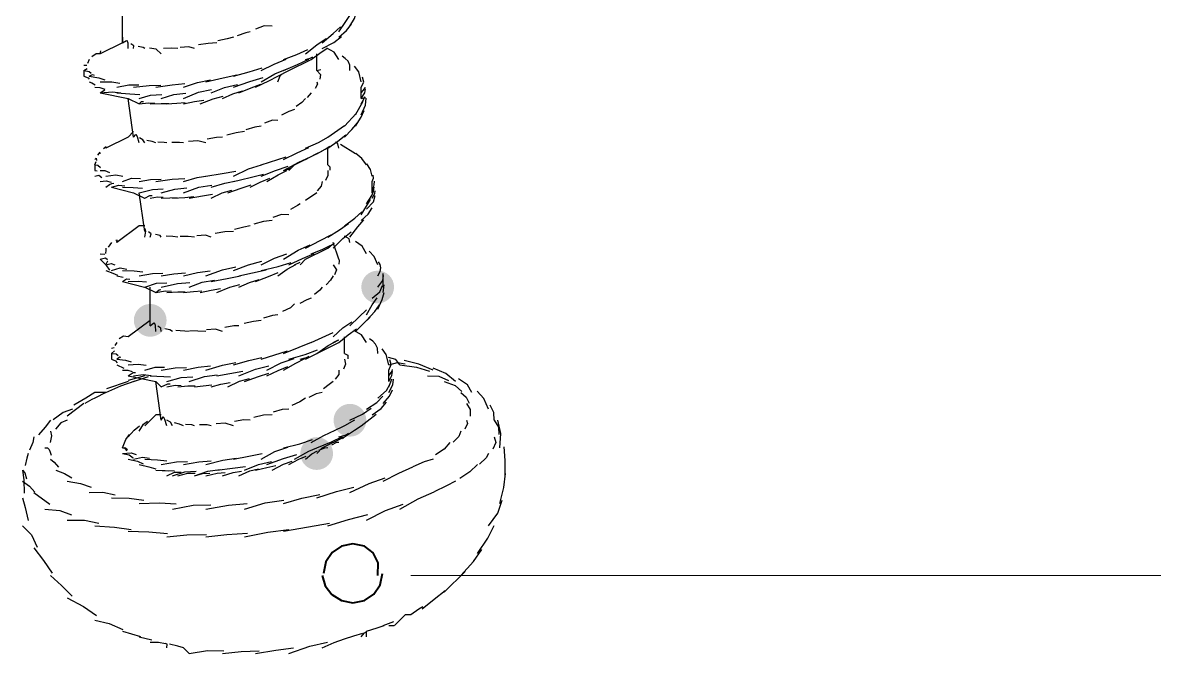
# Model space of a CAD drawing. Header units: millimetres. Extents: x 9 to 367, y 9 to 251.
# Drawn here: x 219.79 to 228.43, y 35.48 to 40.29 of the extents above; entities that cross this region are included whole.
import ezdxf

# ---------------------------------------------------------------- set-up
doc = ezdxf.new("R2010")
doc.units = ezdxf.units.MM
doc.layers.add('图层 1', color=7, linetype='Continuous')

msp = doc.modelspace()

# ---------------------------------------------------------------- hatches: boundary and pattern name
at = {"layer": '图层 1'}
h = msp.add_hatch(color=7, dxfattribs=at)
edge = h.paths.add_edge_path()
edge.add_arc((222.503894, 38.26951), 0.12506, 0, 360)
h = msp.add_hatch(color=7, dxfattribs=at)
edge = h.paths.add_edge_path()
edge.add_arc((220.768263, 38.015263), 0.12506, 0, 360)
h = msp.add_hatch(color=7, dxfattribs=at)
edge = h.paths.add_edge_path()
edge.add_arc((222.292369, 37.253192), 0.12506, 0, 360)
h = msp.add_hatch(color=7, dxfattribs=at)
edge = h.paths.add_edge_path()
edge.add_arc((222.038474, 36.999298), 0.12506, 0, 360)

# ---------------------------------------------------------------- linework, layer by layer
at = {"layer": '图层 1', "color": 7, "lineweight": 25}
for points in [[(220.556737, 40.131929), (220.556737, 40.386282)], [(222.207631, 40.216667), (222.259931, 40.294366), (222.296884, 40.348253)], [(222.292369, 40.259035), (222.326279, 40.318302), (222.343521, 40.369102)], [(221.69949, 40.259035), (221.63771, 40.260931), (221.57249, 40.237163)], [(222.08049, 40.131929), (222.163746, 40.203676), (222.220543, 40.255049)], [(222.207631, 40.174298), (222.266237, 40.224966), (222.30394, 40.27484)], [(220.556737, 40.174298), (220.556737, 40.131965)], [(221.403192, 40.174298), (221.355082, 40.163362), (221.285012, 40.146076)], [(221.530333, 40.216667), (221.49726, 40.207891), (221.431908, 40.186681)], [(221.953737, 40.047157), (222.039727, 40.116963), (222.110371, 40.165338)], [(222.08049, 40.089526), (222.169964, 40.134108), (222.227951, 40.181601)], [(220.556737, 40.131929), (220.387404, 40.047263)], [(220.556737, 40.131929), (220.588046, 40.150891)], [(220.599106, 40.089526), (220.600737, 40.130536), (220.593109, 40.149851)], [(220.641157, 40.089526), (220.643715, 40.110119), (220.619285, 40.124098)], [(220.725894, 40.089526), (220.714782, 40.096361), (220.677211, 40.103989)], [(220.853, 40.047157), (220.814194, 40.08411), (220.762689, 40.09196)], [(220.980141, 40.089526), (220.931061, 40.091113), (220.870074, 40.089526)], [(221.106929, 40.089526), (221.06292, 40.101829), (220.996157, 40.096934)], [(221.276404, 40.131929), (221.210302, 40.128049), (221.137057, 40.115702)], [(221.784227, 40.005141), (221.886313, 40.04183), (221.970141, 40.081694)], [(221.996106, 40.005141), (222.062252, 40.054486), (222.117814, 40.091924)], [(222.207631, 40.005141), (222.172177, 40.059822), (222.115556, 40.091219)], [(220.302843, 40.005141), (220.290496, 39.974449)], [(220.387227, 40.047157), (220.355477, 40.048303), (220.322669, 40.024579)], [(220.387227, 40.047157), (220.392651, 40.071014)], [(221.615071, 39.920404), (221.713937, 39.969528), (221.805923, 40.006482)], [(221.784227, 39.920404), (221.89253, 39.967103), (221.97755, 40.008246)], [(221.826596, 39.920404), (221.995929, 40.005071)], [(221.953737, 40.005141), (221.990029, 40.016077), (222.008065, 40.024897)], [(222.038474, 39.920404), (222.038474, 40.047051)], [(222.292369, 39.920404), (222.290781, 39.961315), (222.277817, 39.991048), (222.257047, 40.012975), (222.232044, 40.030471)], [(220.260474, 39.962773), (220.285081, 39.962332)], [(220.260474, 39.920404), (220.288167, 39.935573)], [(220.260474, 39.920404), (220.260474, 39.878071)], [(220.260474, 39.920404), (220.301176, 39.912775), (220.317272, 39.901707)], [(221.403192, 39.878), (221.522696, 39.911867), (221.62262, 39.9415)], [(221.615071, 39.835631), (221.720242, 39.894633), (221.812979, 39.932998)], [(221.741859, 39.878), (221.826526, 39.920333)], [(222.038474, 39.920404), (222.069078, 39.929885)], [(222.038474, 39.920404), (222.067358, 39.890241), (222.063169, 39.855846)], [(222.377141, 39.835631), (222.36012, 39.910553), (222.327752, 39.954517)], [(220.260474, 39.878), (220.294297, 39.866138), (220.303513, 39.854011)], [(220.302843, 39.878), (220.327052, 39.889994), (220.340943, 39.885056)], [(220.302843, 39.878), (220.376, 39.86433), (220.422435, 39.850131)], [(220.302843, 39.835631), (220.322555, 39.827738), (220.348351, 39.811643)], [(220.387227, 39.835631), (220.474893, 39.833647), (220.537158, 39.825048)], [(220.514369, 39.793263), (220.606003, 39.812313), (220.681232, 39.811254)], [(220.810631, 39.793263), (220.936529, 39.812533), (221.033587, 39.822543)], [(221.022157, 39.793263), (221.130195, 39.830349), (221.229237, 39.848649)], [(221.191667, 39.835631), (221.324267, 39.865265), (221.428028, 39.888548)], [(221.234035, 39.750894), (221.335768, 39.790714), (221.435119, 39.815452)], [(221.403192, 39.793263), (221.528913, 39.837007), (221.630028, 39.868052)], [(221.445561, 39.750894), (221.53962, 39.788509), (221.612777, 39.816864)], [(221.572702, 39.793263), (221.673288, 39.842784), (221.742388, 39.877224)], [(221.741859, 39.835631), (221.758704, 39.880875), (221.77502, 39.894898)], [(222.038474, 39.835631), (222.044692, 39.815964), (222.026833, 39.784126)], [(222.377141, 39.793263), (222.397823, 39.83295), (222.388077, 39.870521)], [(220.344859, 39.793263), (220.384238, 39.790661), (220.422823, 39.778799)], [(220.387227, 39.750894), (220.421623, 39.774222)], [(220.387227, 39.750894), (220.481022, 39.75892), (220.543861, 39.7516)], [(220.387227, 39.750894), (220.599247, 39.708561)], [(220.514369, 39.750894), (220.612132, 39.74278), (220.687935, 39.737841)], [(220.641157, 39.793263), (220.759823, 39.806757), (220.84859, 39.810196)], [(220.683526, 39.708526), (220.771191, 39.731897), (220.855681, 39.736748)], [(220.853, 39.708526), (220.947897, 39.73763), (221.040678, 39.748742)], [(221.022157, 39.708526), (221.136369, 39.755489), (221.236293, 39.775201)], [(221.149298, 39.666474), (221.248164, 39.705941), (221.325334, 39.726094)], [(221.318808, 39.708526), (221.398315, 39.742745), (221.472266, 39.766381)], [(221.996106, 39.750894), (221.96612, 39.714205)], [(222.377141, 39.750894), (222.405937, 39.783526), (222.409597, 39.793933)], [(222.377141, 39.708526), (222.377141, 39.793192)], [(222.377141, 39.708526), (222.405892, 39.749536), (222.410302, 39.780492)], [(220.599106, 39.708526), (220.68342, 39.666545)], [(220.641157, 39.412228), (220.599176, 39.708561)], [(220.683526, 39.666474), (220.701826, 39.684422), (220.717745, 39.684113)], [(220.683526, 39.666474), (220.755757, 39.674324), (220.803117, 39.672119)], [(220.768263, 39.666474), (220.852136, 39.668723), (220.910079, 39.669649)], [(220.895404, 39.666474), (220.971339, 39.671722), (221.036162, 39.676705)], [(221.022157, 39.666474), (221.105324, 39.683893), (221.177379, 39.695755)], [(221.953737, 39.708526), (221.924413, 39.678187), (221.883182, 39.646789)], [(222.334737, 39.581737), (222.394004, 39.687218)], [(222.377141, 39.666474), (222.397911, 39.702193), (222.404658, 39.722566)], [(222.377141, 39.708526), (222.411802, 39.714787)], [(222.377141, 39.581737), (222.41114, 39.65754), (222.417358, 39.708737)], [(221.868965, 39.624106), (221.826279, 39.608584), (221.770892, 39.579303)], [(222.25, 39.497), (222.340311, 39.593308)], [(222.334737, 39.497), (222.377247, 39.563984), (222.401765, 39.615886)], [(221.615071, 39.497), (221.566123, 39.489107), (221.497596, 39.467719)], [(221.741859, 39.539369), (221.702348, 39.542455), (221.639553, 39.518555)], [(222.122859, 39.412228), (222.250212, 39.50148)], [(222.25, 39.412228), (222.305739, 39.471891), (222.348778, 39.522294)], [(220.599106, 39.412228), (220.429772, 39.327914)], [(220.641157, 39.454596), (220.599176, 39.412263)], [(220.641157, 39.412228), (220.658884, 39.433262)], [(220.683526, 39.369859), (220.670605, 39.41378), (220.661653, 39.433359)], [(220.725894, 39.369859), (220.712092, 39.392922), (220.686383, 39.407253)], [(220.810631, 39.369859), (220.782145, 39.378899), (220.742545, 39.387145)], [(221.191667, 39.369859), (221.130724, 39.383397), (221.060786, 39.378678)], [(221.318808, 39.412228), (221.273564, 39.409449), (221.203449, 39.397411)], [(221.487929, 39.454596), (221.423812, 39.444762), (221.351757, 39.427785)], [(221.953737, 39.327843), (222.051192, 39.371014), (222.128009, 39.413921)], [(222.122859, 39.327843), (222.199456, 39.382744), (222.260442, 39.430501)], [(220.387227, 39.285474), (220.383567, 39.297248), (220.366414, 39.274891)], [(220.429596, 39.327843), (220.4333, 39.338162), (220.412663, 39.324668)], [(220.895404, 39.369859), (220.875031, 39.371535), (220.826612, 39.374798)], [(221.022157, 39.369859), (220.991818, 39.372858), (220.932904, 39.371623)], [(221.784227, 39.243071), (221.890105, 39.293694), (221.978255, 39.333734)], [(221.953737, 39.243071), (222.029629, 39.281876), (222.077209, 39.306923)], [(222.038474, 39.285474), (222.103738, 39.322075), (222.139369, 39.34333)], [(222.122859, 39.200702), (222.122859, 39.327702)], [(222.207631, 39.327843), (222.199473, 39.362592), (222.181526, 39.375115)], [(222.334737, 39.285474), (222.22079, 39.357088)], [(220.344859, 39.243071), (220.356633, 39.251317), (220.357559, 39.234957)], [(220.344859, 39.200702), (220.356368, 39.226234)], [(221.615071, 39.200702), (221.805923, 39.262438)], [(221.784227, 39.158333), (221.90157, 39.220995), (221.990602, 39.262756)], [(221.868965, 39.200702), (222.038298, 39.285369)], [(222.41951, 39.200702), (222.382071, 39.249914), (222.338018, 39.287485)], [(222.461526, 39.115965), (222.44834, 39.166588), (222.421662, 39.208745)], [(220.344859, 39.200702), (220.344859, 39.158369)], [(220.344859, 39.200702), (220.368804, 39.198497), (220.389309, 39.182005)], [(220.344859, 39.158333), (220.363071, 39.155026)], [(220.344859, 39.115965), (220.376565, 39.121477), (220.399539, 39.106087)], [(220.387227, 39.158333), (220.421359, 39.157363), (220.457077, 39.144222)], [(220.429596, 39.115965), (220.504605, 39.124211), (220.559771, 39.115259)], [(221.191667, 39.115965), (221.31849, 39.134441), (221.420972, 39.153712)], [(221.403192, 39.115965), (221.517713, 39.171439), (221.617681, 39.202043)], [(221.403192, 39.073596), (221.530942, 39.103626), (221.632498, 39.130746)], [(221.615071, 39.115965), (221.72452, 39.157416), (221.819682, 39.191459)], [(221.657439, 39.073596), (221.743517, 39.124396), (221.811603, 39.159321)], [(221.784227, 39.158333), (221.824224, 39.168123), (221.843847, 39.177383)], [(221.826596, 39.158333), (221.868929, 39.200667)], [(222.122859, 39.158333), (222.1233, 39.119131), (222.10522, 39.080722)], [(222.122859, 39.200702), (222.140013, 39.187208), (222.138381, 39.160485)], [(222.461526, 39.073596), (222.472638, 39.099261), (222.468934, 39.122279)], [(220.387227, 39.073596), (220.431766, 39.080519), (220.469425, 39.068657)], [(220.429596, 39.031192), (220.458199, 39.050959), (220.47559, 39.060208), (220.491685, 39.061178)], [(220.472, 39.031192), (220.529944, 39.045965), (220.5736, 39.040364)], [(220.556737, 39.073596), (220.625793, 39.099128), (220.693262, 39.096879)], [(220.683526, 39.073596), (220.771323, 39.089692), (220.852506, 39.091235)], [(220.810631, 39.073596), (220.936485, 39.09097), (221.031117, 39.098291)], [(221.022157, 39.073596), (221.126094, 39.104155), (221.222887, 39.119104)], [(221.022157, 38.988824), (221.140293, 39.030099), (221.239115, 39.047032)], [(221.234035, 39.031192), (221.337708, 39.061002), (221.436883, 39.082345)], [(221.361176, 38.988824), (221.461453, 39.023969), (221.537918, 39.047738)], [(221.530333, 39.031192), (221.60843, 39.069777), (221.679911, 39.098573)], [(222.08049, 39.073596), (222.072861, 39.038803), (222.041685, 39.002688)], [(222.461526, 38.988824), (222.477401, 39.048311), (222.478459, 39.076313)], [(222.461526, 38.988824), (222.461526, 39.07349)], [(220.472, 39.031192), (220.640981, 38.988859)], [(220.556737, 39.031192), (220.63867, 39.028767), (220.708432, 39.023431)], [(220.641157, 38.988824), (220.725824, 38.946843)], [(220.683526, 38.988824), (220.785037, 39.0144), (220.868028, 39.017751)], [(220.725894, 38.692561), (220.683561, 38.988894)], [(220.725894, 38.946808), (220.76567, 38.966828), (220.782691, 38.967269)], [(220.768263, 38.946808), (220.822767, 38.956906), (220.866688, 38.954569)], [(220.853, 38.988824), (220.955879, 39.016428), (221.047381, 39.025513)], [(220.853, 38.946808), (220.918308, 38.950865), (220.973297, 38.951747)], [(220.937772, 38.946808), (221.032802, 38.953334), (221.101109, 38.958802)], [(221.064526, 38.946808), (221.167889, 38.965329), (221.243737, 38.977499)], [(221.234035, 38.946808), (221.317026, 38.987465), (221.39208, 39.007486)], [(222.038474, 38.988824), (221.952044, 38.929204)], [(222.41951, 38.904439), (222.460211, 38.967101), (222.47419, 39.006745)], [(222.41951, 38.862071), (222.472779, 38.918735), (222.485832, 38.968257)], [(222.461526, 38.988824), (222.474975, 39.016428), (222.478106, 39.030804)], [(222.461526, 38.946808), (222.483133, 38.982791), (222.485162, 39.002899)], [(221.911333, 38.904439), (221.891401, 38.890284), (221.838661, 38.861047)], [(222.377141, 38.819667), (222.417843, 38.885151), (222.448755, 38.937142)], [(222.377141, 38.777298), (222.430631, 38.825452), (222.461102, 38.874665)], [(221.69949, 38.777298), (221.632022, 38.769361), (221.55979, 38.747665)], [(221.826596, 38.819667), (221.771034, 38.823459), (221.704888, 38.799206)], [(222.25, 38.734929), (222.329463, 38.793623), (222.381939, 38.843585)], [(222.292369, 38.650192), (222.351503, 38.728377), (222.39926, 38.781426)], [(220.683526, 38.734929), (220.514545, 38.608282)], [(220.725894, 38.734929), (220.683561, 38.734929)], [(220.725894, 38.650192), (220.736037, 38.696142), (220.730833, 38.716162)], [(220.725894, 38.692561), (220.729598, 38.71558)], [(220.768263, 38.650192), (220.776509, 38.675284), (220.754857, 38.690056)], [(221.403192, 38.692561), (221.337443, 38.690003), (221.264551, 38.67845)], [(221.530333, 38.734929), (221.482311, 38.724787), (221.4118, 38.707766)], [(222.122859, 38.650192), (222.212685, 38.705887), (222.280551, 38.752851)], [(222.165263, 38.565772), (222.2382, 38.64065), (222.302141, 38.690656)], [(220.472, 38.608141), (220.447306, 38.573922)], [(220.514369, 38.608141), (220.516794, 38.628117), (220.506255, 38.624016)], [(220.853, 38.650192), (220.844886, 38.661261), (220.809256, 38.669948)], [(220.980141, 38.650192), (220.941468, 38.653764), (220.890888, 38.657601)], [(221.106929, 38.650192), (221.057629, 38.654734), (220.996157, 38.65372)], [(221.234035, 38.650192), (221.190159, 38.6647), (221.123263, 38.660423)], [(221.953737, 38.565772), (222.065656, 38.62376), (222.148471, 38.667725)], [(222.122859, 38.565772), (222.15699, 38.594039), (222.173659, 38.604578)], [(222.207631, 38.481035), (222.165298, 38.608035)], [(222.292369, 38.608141), (222.287077, 38.636804), (222.250035, 38.65753)], [(222.41951, 38.523404), (222.385864, 38.580289), (222.333432, 38.616537)], [(220.387227, 38.523404), (220.421226, 38.520582)], [(220.429596, 38.565772), (220.430213, 38.549677), (220.426068, 38.52485)], [(221.615071, 38.438667), (221.715568, 38.489202), (221.811568, 38.522275)], [(221.784227, 38.481035), (221.89791, 38.549342), (221.989897, 38.590396)], [(221.826596, 38.438667), (221.92974, 38.48757), (222.01886, 38.526156)], [(221.953737, 38.481035), (222.122718, 38.565702)], [(221.996106, 38.523404), (222.080332, 38.555992), (222.146036, 38.589373)], [(222.503894, 38.438667), (222.477612, 38.502299), (222.439689, 38.543442)], [(220.387227, 38.481035), (220.427444, 38.492236), (220.443319, 38.478566)], [(220.387227, 38.481035), (220.429561, 38.438702)], [(220.429596, 38.438667), (220.445824, 38.469006)], [(220.429596, 38.438667), (220.471047, 38.448324), (220.498741, 38.438667)], [(220.429596, 38.438667), (220.45676, 38.398803)], [(221.403192, 38.396263), (221.518903, 38.439258), (221.619798, 38.466113)], [(221.615071, 38.396263), (221.744099, 38.426381), (221.842965, 38.457293)], [(221.741859, 38.353894), (221.812591, 38.405532), (221.879089, 38.44103)], [(221.868965, 38.438667), (221.912709, 38.459481)], [(221.911333, 38.438667), (221.953667, 38.481)], [(222.165263, 38.438667), (222.189163, 38.40136), (222.174435, 38.363525)], [(222.207631, 38.481035), (222.210895, 38.469261), (222.207279, 38.442935)], [(222.503894, 38.353894), (222.522861, 38.388373), (222.527574, 38.416733), (222.522299, 38.440661), (222.511302, 38.461844)], [(220.429596, 38.396263), (220.482028, 38.375669), (220.517791, 38.359574)], [(220.472, 38.396263), (220.540174, 38.41496), (220.589828, 38.406141)], [(220.514369, 38.353894), (220.560935, 38.343664)], [(220.556737, 38.396263), (220.64674, 38.391985), (220.712665, 38.384268)], [(220.683526, 38.353894), (220.78464, 38.373606), (220.863795, 38.374002)], [(220.853, 38.353894), (220.948867, 38.371136), (221.036797, 38.376472)], [(221.022157, 38.353894), (221.129137, 38.380176), (221.225004, 38.3927)], [(221.191667, 38.353894), (221.319372, 38.401122), (221.421678, 38.422686)], [(221.234035, 38.311526), (221.35495, 38.335691), (221.456285, 38.354564)], [(221.445561, 38.353894), (221.653347, 38.399755)], [(221.572702, 38.311526), (221.669672, 38.350155), (221.74521, 38.379259)], [(222.165263, 38.353894), (222.144052, 38.321086), (222.110935, 38.285102)], [(222.503894, 38.26951), (222.54292, 38.319913), (222.547286, 38.35841)], [(222.546263, 38.353894), (222.545557, 38.373297)], [(222.546263, 38.26951), (222.546263, 38.353824)], [(220.556737, 38.311526), (220.586459, 38.331722), (220.613534, 38.329164)], [(220.556737, 38.311526), (220.725718, 38.269545)], [(220.599106, 38.311526), (220.675174, 38.31448), (220.740922, 38.308703)], [(220.725894, 38.26951), (220.815941, 38.29782), (220.894875, 38.300201)], [(220.725894, 38.26951), (220.810561, 38.227176)], [(220.768263, 37.972859), (220.768263, 38.269545)], [(220.853, 38.26951), (220.977222, 38.296938), (221.069958, 38.304788)], [(221.064526, 38.26951), (221.164185, 38.30761), (221.259612, 38.322426)], [(221.149298, 38.227141), (221.232642, 38.246544), (221.304873, 38.258538)], [(221.276404, 38.227141), (221.375226, 38.267931), (221.452087, 38.287819)], [(221.445561, 38.26951), (221.525421, 38.30417), (221.599725, 38.327718)], [(222.08049, 38.26951), (222.063645, 38.244374), (222.020871, 38.211301)], [(222.461526, 38.184737), (222.519249, 38.231921), (222.541253, 38.280693)], [(222.546263, 38.227141), (222.554024, 38.284997)], [(220.810631, 38.227141), (220.835635, 38.249013), (220.84979, 38.249719)], [(220.810631, 38.227141), (220.885376, 38.239356), (220.931281, 38.237019)], [(220.895404, 38.227141), (220.979145, 38.233006), (221.036162, 38.233844)], [(221.022157, 38.227141), (221.098004, 38.234858), (221.163268, 38.240194)], [(221.996106, 38.184737), (221.962857, 38.172478), (221.90897, 38.143815)], [(222.41951, 38.057631), (222.462108, 38.133699), (222.498885, 38.186748)], [(222.503894, 38.1), (222.537629, 38.174877), (222.552577, 38.227)], [(221.868965, 38.142369), (221.838846, 38.111677), (221.777242, 38.083102)], [(222.292369, 37.972859), (222.363453, 38.043194), (222.419721, 38.094214)], [(222.41951, 38.015263), (222.481951, 38.081497), (222.517935, 38.133443)], [(220.768263, 38.015263), (220.599282, 37.888616)], [(221.615071, 38.015263), (221.556686, 38.007722), (221.484543, 37.990921)], [(221.741859, 38.057631), (221.701069, 38.052648), (221.632498, 38.031526)], [(222.165263, 37.888474), (222.237494, 37.957134), (222.307079, 38.004891)], [(222.334737, 37.93049), (222.395415, 37.990815), (222.446568, 38.040557)], [(220.768263, 37.972859), (220.79525, 37.997024)], [(220.810631, 37.93049), (220.807721, 37.977145), (220.800048, 37.996813)], [(220.853, 37.93049), (220.848987, 37.956772), (220.825131, 37.971412)], [(220.937772, 37.93049), (220.918149, 37.942793), (220.88027, 37.951657)], [(221.064526, 37.93049), (220.963631, 37.938957)], [(221.191667, 37.93049), (221.070311, 37.936135)], [(221.318808, 37.93049), (221.265274, 37.947027), (221.197452, 37.94319)], [(221.445561, 37.972859), (221.406358, 37.972638), (221.337258, 37.96157)], [(221.996106, 37.846106), (222.165086, 37.922306)], [(222.207631, 37.846106), (222.278628, 37.906034), (222.341687, 37.950881)], [(222.41951, 37.846106), (222.380572, 37.905417), (222.32179, 37.938534)], [(220.514369, 37.846106), (220.497788, 37.823881)], [(220.599106, 37.888474), (220.565239, 37.89575), (220.532431, 37.873658)], [(221.784227, 37.761333), (221.904128, 37.811163), (221.999422, 37.847764)], [(222.038474, 37.761333), (222.125875, 37.822628), (222.206397, 37.866461)], [(222.038474, 37.761333), (222.207455, 37.846)], [(222.165263, 37.846106), (222.205524, 37.866302)], [(222.25, 37.761333), (222.25, 37.888333)], [(222.503894, 37.761333), (222.501348, 37.803931), (222.488019, 37.834623), (222.467282, 37.85698), (222.442511, 37.874575)], [(220.472, 37.803737), (220.492593, 37.809117)], [(220.472, 37.761333), (220.495063, 37.782632)], [(220.472, 37.761333), (220.472, 37.719)], [(220.472, 37.761333), (220.508248, 37.758996), (220.524917, 37.747928)], [(221.615071, 37.718965), (221.815448, 37.783876)], [(221.826596, 37.718965), (221.951303, 37.754595), (222.045318, 37.790226)], [(221.911333, 37.718965), (221.960855, 37.731973), (221.981536, 37.741542)], [(221.953737, 37.718965), (222.038404, 37.761298)], [(222.25, 37.761333), (222.276326, 37.749162), (222.2754, 37.721117)], [(222.588667, 37.676596), (222.569396, 37.753899), (222.537161, 37.798657)], [(220.472, 37.718965), (220.503618, 37.706926), (220.51645, 37.691448)], [(220.514369, 37.718965), (220.533242, 37.736824), (220.544707, 37.733781)], [(220.514369, 37.718965), (220.579103, 37.712041), (220.62373, 37.698504)], [(220.514369, 37.676596), (220.567991, 37.650843)], [(220.599106, 37.676596), (220.67632, 37.680874), (220.736336, 37.672716)], [(220.725894, 37.634228), (220.805666, 37.659054), (220.878294, 37.658216)], [(220.853, 37.634228), (220.957951, 37.652704), (221.043853, 37.6561)], [(221.022157, 37.634228), (221.133061, 37.657599), (221.227826, 37.667741)], [(221.191667, 37.634228), (221.320783, 37.674532), (221.422383, 37.693141)], [(221.403192, 37.676596), (221.519565, 37.708787), (221.620856, 37.731982)], [(221.445561, 37.591859), (221.57115, 37.642438), (221.673455, 37.66947)], [(221.657439, 37.634228), (221.767991, 37.690584), (221.865578, 37.724186)], [(221.657439, 37.591859), (221.74387, 37.63331), (221.8176, 37.66312)], [(221.784227, 37.634228), (221.880139, 37.688291), (221.949327, 37.723833)], [(222.25, 37.718965), (222.258996, 37.680732), (222.242592, 37.643823)], [(222.673404, 37.676596), (222.642139, 37.717077), (222.586268, 37.731629)], [(222.588667, 37.634228), (222.605865, 37.677443), (222.596075, 37.714308)], [(222.588667, 37.676596), (222.654592, 37.693441), (222.712844, 37.684357)], [(222.673404, 37.676596), (222.801374, 37.657811), (222.898123, 37.626854)], [(222.927298, 37.634228), (222.817761, 37.680794), (222.706106, 37.709369)], [(220.556737, 37.634228), (220.596954, 37.634889), (220.629762, 37.625761)], [(220.599106, 37.591859), (220.638837, 37.617479), (220.65555, 37.617964)], [(220.599106, 37.591859), (220.810772, 37.549878)], [(220.725894, 37.591859), (220.5996, 37.555523)], [(220.641157, 37.591859), (220.713256, 37.600987), (220.775565, 37.595034)], [(220.641157, 37.549808), (220.754046, 37.587202)], [(220.768263, 37.591859), (220.923132, 37.583392)], [(220.895404, 37.549808), (221.004985, 37.578074), (221.093665, 37.58438)], [(221.064526, 37.549808), (221.183412, 37.585747), (221.280073, 37.599197)], [(221.276404, 37.591859), (221.475723, 37.627489)], [(221.361176, 37.507439), (221.449503, 37.550566), (221.524865, 37.570939)], [(221.487929, 37.549808), (221.594645, 37.587158), (221.672785, 37.611544)], [(222.207631, 37.634228), (222.208557, 37.602125), (222.179056, 37.566847)], [(222.588667, 37.591859), (222.613405, 37.628415), (222.616183, 37.640895)], [(222.588667, 37.549808), (222.588667, 37.634122)], [(222.588667, 37.549808), (222.613141, 37.594037), (222.617242, 37.624244)], [(222.588667, 37.507439), (222.605027, 37.547083), (222.611597, 37.569528)], [(222.588667, 37.465071), (222.619888, 37.523896), (222.623592, 37.567376)], [(222.884929, 37.591859), (222.971095, 37.590404), (223.044032, 37.555876)], [(223.096808, 37.549808), (223.022769, 37.610882), (222.927827, 37.649997)], [(223.223596, 37.465071), (223.189112, 37.524073), (223.120232, 37.568787)], [(220.429596, 37.465071), (220.545219, 37.515033), (220.652904, 37.554676)], [(220.599106, 37.549808), (220.434711, 37.493363)], [(220.810631, 37.549808), (220.852965, 37.507474)], [(220.853, 37.253192), (220.810667, 37.549878)], [(220.853, 37.507439), (220.902168, 37.530811), (220.920381, 37.531428)], [(220.895404, 37.507439), (220.958992, 37.520933), (221.004059, 37.519081)], [(220.980141, 37.507439), (221.054401, 37.514583), (221.110669, 37.515906)], [(221.106929, 37.507439), (221.23781, 37.522961)], [(221.234035, 37.507439), (221.307545, 37.529003), (221.377616, 37.541306)], [(222.165263, 37.549808), (222.134395, 37.52626), (222.089768, 37.493716)], [(222.503894, 37.422702), (222.570481, 37.480028), (222.599497, 37.531005)], [(222.546263, 37.380333), (222.595078, 37.436028), (222.616113, 37.486167)], [(223.012071, 37.549808), (223.094224, 37.517661), (223.146479, 37.473608)], [(220.344859, 37.465071), (220.275714, 37.420841), (220.186462, 37.369468)], [(220.344859, 37.422702), (220.32184, 37.41181), (220.268659, 37.381074)], [(220.429596, 37.465071), (220.344929, 37.465071)], [(220.429596, 37.465071), (220.344929, 37.422737)], [(221.953737, 37.422702), (221.910831, 37.394215), (221.848609, 37.366258)], [(222.08049, 37.465071), (222.033791, 37.454664), (221.977832, 37.426265)], [(222.41951, 37.337929), (222.497033, 37.387847), (222.544393, 37.436707)], [(223.138824, 37.465071), (223.178379, 37.429925), (223.202324, 37.382873)], [(223.350702, 37.337929), (223.314322, 37.420303), (223.26286, 37.474102)], [(220.175702, 37.337929), (220.103691, 37.312309), (220.028241, 37.256791)], [(220.260474, 37.380333), (220.135238, 37.284025)], [(221.826596, 37.337929), (221.775487, 37.335769), (221.706652, 37.315352)], [(222.292369, 37.253192), (222.388853, 37.298701), (222.453588, 37.345267)], [(222.461526, 37.295561), (222.531331, 37.34323), (222.572298, 37.392222)], [(223.181192, 37.380333), (223.209194, 37.33434), (223.209414, 37.285436)], [(223.393071, 37.253192), (223.391395, 37.312768), (223.361673, 37.367845)], [(220.006192, 37.253192), (219.966857, 37.20151), (219.916939, 37.141362)], [(220.133333, 37.253192), (220.086987, 37.23304), (220.046197, 37.184048)], [(220.683526, 37.168808), (220.716025, 37.223488), (220.746673, 37.246419)], [(220.810631, 37.295561), (220.725965, 37.211247)], [(220.853, 37.295561), (220.810667, 37.295561)], [(220.853, 37.253192), (220.866406, 37.278504)], [(220.895404, 37.211176), (220.879441, 37.258316), (220.869298, 37.278204)], [(220.937772, 37.211176), (220.92203, 37.238076), (220.895439, 37.252804)], [(221.022157, 37.211176), (220.992832, 37.224361), (220.95266, 37.233049)], [(221.403192, 37.211176), (221.340795, 37.229785), (221.271253, 37.22564)], [(221.530333, 37.253192), (221.482311, 37.255573), (221.4118, 37.244726)], [(221.69949, 37.295561), (221.632683, 37.291063), (221.55979, 37.274394)], [(222.165263, 37.168808), (222.253722, 37.214228), (222.328952, 37.257002)], [(222.377141, 37.211176), (222.492499, 37.299724)], [(223.181192, 37.253192), (223.190409, 37.229556), (223.168139, 37.185812)], [(223.393071, 37.253192), (223.42707, 37.199614), (223.427996, 37.144184)], [(223.435474, 37.041667), (223.444338, 37.152483), (223.419599, 37.254039)], [(220.006192, 37.168808), (220.015409, 37.133839), (220.004781, 37.083788)], [(220.556737, 37.041667), (220.583196, 37.106666), (220.609654, 37.143619)], [(220.599106, 37.126404), (220.645452, 37.176895), (220.6873, 37.209659)], [(221.106929, 37.211176), (221.086821, 37.217394), (221.038138, 37.220701)], [(221.234035, 37.211176), (221.203476, 37.218982), (221.145135, 37.218585)], [(221.996106, 37.084035), (222.092635, 37.137437), (222.179903, 37.177874)], [(222.207631, 37.126404), (222.25702, 37.140647), (222.284184, 37.153568)], [(222.25, 37.126404), (222.32792, 37.177998), (222.379117, 37.211071)], [(223.138824, 37.168808), (223.123434, 37.130487), (223.079204, 37.085552)], [(219.879439, 37.126404), (219.873662, 37.083056), (219.846984, 37.024098)], [(221.784227, 37.041667), (221.90889, 37.074299), (222.00683, 37.106931)], [(221.868965, 36.956929), (221.977708, 37.017034), (222.071106, 37.054649)], [(222.038474, 37.041667), (222.150834, 37.08841), (222.236736, 37.128803)], [(222.08049, 37.041667), (222.249824, 37.126333)], [(222.207631, 37.084035), (222.190786, 37.082977), (222.151187, 37.063927)], [(222.25, 37.126404), (222.235536, 37.112293)], [(223.054439, 37.084035), (223.011444, 37.033853), (222.945431, 36.988433)], [(223.393071, 37.126404), (223.406035, 37.083453), (223.381429, 37.031507)], [(223.477843, 36.830141), (223.477799, 36.946646), (223.467965, 37.05098)], [(219.837071, 36.999298), (219.825561, 36.963888), (219.814846, 36.907576)], [(219.963824, 37.041667), (219.984919, 37.041656), (219.997382, 37.029672), (220.005148, 37.010016), (220.012154, 36.986986)], [(220.556737, 37.041667), (220.575082, 37.046165), (220.594484, 37.030025)], [(220.556737, 37.041667), (220.573053, 37.041182), (220.58884, 37.018736)], [(220.556737, 36.999298), (220.621692, 37.004061), (220.661512, 36.99189)], [(220.556737, 36.999298), (220.608022, 36.988362), (220.638934, 36.966843)], [(220.641157, 36.956929), (220.70889, 36.970908), (220.762865, 36.962927)], [(221.191667, 36.914526), (221.3229, 36.949274), (221.423442, 36.964973)], [(221.403192, 36.956929), (221.520447, 36.979419), (221.621562, 36.999263)], [(221.615071, 36.956929), (221.719581, 37.015932), (221.818271, 37.046888)], [(221.657439, 36.914526), (221.786335, 36.960784), (221.88745, 36.991431)], [(221.826596, 36.914526), (221.902223, 36.955889), (221.958535, 36.979789)], [(221.953737, 36.956929), (222.002112, 36.996132), (222.045459, 37.020782)], [(222.038474, 36.999298), (222.080455, 37.041631)], [(222.122859, 37.041667), (222.098164, 37.039285), (222.051245, 37.022617)], [(223.350702, 36.999298), (223.331035, 36.967636), (223.281205, 36.918512)], [(220.006192, 36.956929), (220.034282, 36.934749), (220.067928, 36.895899)], [(220.599106, 36.956929), (220.670323, 36.940746), (220.713759, 36.920593)], [(220.683526, 36.914526), (220.758403, 36.898783), (220.811584, 36.881717)], [(220.725894, 36.956929), (220.824143, 36.950844), (220.894875, 36.944229)], [(220.853, 36.914526), (220.969064, 36.935384), (221.053378, 36.937456)], [(221.022157, 36.914526), (221.138882, 36.936398), (221.23206, 36.944512)], [(221.106929, 36.830141), (221.208353, 36.864757), (221.30131, 36.876355)], [(221.276404, 36.872157), (221.39529, 36.886621), (221.495126, 36.901085)], [(221.445561, 36.830141), (221.528023, 36.868241), (221.595139, 36.881999)], [(221.487929, 36.872157), (221.59363, 36.91524), (221.693246, 36.939538)], [(221.572702, 36.872157), (221.658118, 36.892927), (221.726866, 36.90814)], [(221.69949, 36.872157), (221.7857, 36.919032), (221.851537, 36.941301)], [(222.546263, 36.787773), (222.665546, 36.850302), (222.771335, 36.897486)], [(222.927298, 36.956929), (222.857669, 36.936116), (222.77137, 36.89731)], [(223.265965, 36.914526), (223.206433, 36.860374), (223.130498, 36.809398)], [(219.794667, 36.872157), (219.802957, 36.798691), (219.805956, 36.698237)], [(219.794667, 36.872157), (219.811468, 36.852534), (219.8243, 36.807246)], [(220.048596, 36.872157), (220.113684, 36.848168), (220.170304, 36.813596)], [(220.810631, 36.872157), (220.904823, 36.866865)], [(220.810631, 36.872157), (220.952801, 36.867218)], [(220.895404, 36.830141), (220.953524, 36.856423), (221.004765, 36.856247)], [(220.937772, 36.830141), (221.03364, 36.859907), (221.118395, 36.865066)], [(220.980141, 36.830141), (221.054533, 36.8495), (221.110669, 36.850602)], [(221.106929, 36.830141), (221.166108, 36.846986), (221.222641, 36.849544)], [(221.191667, 36.830141), (221.277965, 36.848706), (221.341244, 36.853777)], [(221.318808, 36.830141), (221.400829, 36.855629), (221.465916, 36.864713)], [(222.292369, 36.703), (222.439168, 36.772012), (222.561891, 36.814831)], [(223.435474, 36.618263), (223.467842, 36.741029), (223.478513, 36.845804)], [(219.794667, 36.787773), (219.846437, 36.750599), (219.887094, 36.705222)], [(220.133333, 36.787773), (220.236918, 36.771677), (220.316425, 36.742617)], [(220.302843, 36.703), (220.406516, 36.70591), (220.501457, 36.685008)], [(222.038474, 36.660631), (222.190213, 36.709491), (222.323166, 36.743534)], [(222.673404, 36.575894), (222.814074, 36.652667), (222.934107, 36.706422)], [(223.096808, 36.787773), (223.029515, 36.75223), (222.934177, 36.706634)], [(219.794667, 36.660631), (219.814863, 36.587254), (219.836647, 36.487417)], [(219.879439, 36.703), (220.002559, 36.612336)], [(220.472, 36.660631), (220.606937, 36.658382), (220.720708, 36.64264)], [(220.683526, 36.618263), (220.838748, 36.624569), (220.966453, 36.616852)], [(221.191667, 36.575894), (221.36541, 36.606718), (221.508461, 36.617169)], [(221.487929, 36.575894), (221.646018, 36.623078), (221.788496, 36.643275)], [(221.784227, 36.618263), (221.92525, 36.659538), (222.062569, 36.685996)], [(223.350702, 36.449106), (223.42139, 36.545723), (223.452655, 36.644192)], [(219.963824, 36.575894), (220.078124, 36.56412), (220.167024, 36.532502)], [(220.937772, 36.575894), (221.095596, 36.605351), (221.231989, 36.60835)], [(222.122859, 36.449106), (222.280947, 36.496025), (222.428717, 36.53342)], [(222.41951, 36.491474), (222.562914, 36.565911), (222.697851, 36.613888)], [(219.794667, 36.449106), (219.861209, 36.379961), (219.905792, 36.285417)], [(220.133333, 36.491474), (220.266286, 36.491386), (220.375692, 36.467486)], [(220.344859, 36.449106), (220.494966, 36.438302), (220.622848, 36.419825)], [(221.784227, 36.406737), (221.975874, 36.440251), (222.135241, 36.468473)], [(223.265965, 36.237227), (223.345075, 36.353159), (223.391906, 36.450305)], [(220.599106, 36.406737), (220.758165, 36.400872), (220.900025, 36.390509)], [(220.895404, 36.364369), (221.048818, 36.380067), (221.198793, 36.380949)], [(221.191667, 36.364369), (221.353944, 36.381434), (221.510931, 36.390827)], [(221.487929, 36.364369), (221.665818, 36.400087), (221.826243, 36.42046)], [(219.879439, 36.279596), (219.954316, 36.183288), (220.019139, 36.088038)], [(223.138824, 36.068071), (223.234294, 36.176947), (223.298279, 36.268096)], [(223.012071, 35.940965), (223.170821, 36.099009)], [(220.006192, 36.068071), (220.090153, 35.993414), (220.173056, 35.911084)], [(222.842561, 35.813824), (222.935077, 35.888039), (223.018597, 35.953524)], [(220.133333, 35.898596), (220.257908, 35.831965), (220.359464, 35.764541)], [(222.631035, 35.687071), (222.673369, 35.729404), (222.715702, 35.771737), (222.757682, 35.771737)], [(222.757824, 35.771808), (222.817399, 35.813524), (222.849193, 35.833544)], [(220.344859, 35.729439), (220.455014, 35.70254), (220.558289, 35.65712)], [(222.41951, 35.644667), (222.501001, 35.668832), (222.553918, 35.687706)], [(222.546263, 35.687071), (222.62846, 35.718821)], [(222.588667, 35.687071), (222.631, 35.687071)], [(220.556737, 35.644667), (220.693615, 35.60445)], [(220.683526, 35.602298), (220.780187, 35.577604)], [(222.08049, 35.517561), (222.171942, 35.557011), (222.251455, 35.586044), (222.322832, 35.608792), (222.389876, 35.629391)], [(222.377141, 35.602298), (222.403203, 35.630829), (222.419474, 35.638987)], [(222.41951, 35.602298), (222.41951, 35.644631)], [(220.768263, 35.559929), (220.830308, 35.561208), (220.883621, 35.55111)], [(220.895404, 35.517561), (220.897256, 35.544107), (220.883762, 35.551075)], [(221.022157, 35.517561), (220.978765, 35.531055), (220.916324, 35.544019)], [(221.022157, 35.517561), (221.06449, 35.475228)], [(221.064526, 35.475192), (221.204755, 35.496623), (221.329109, 35.494242)], [(221.318808, 35.475192), (221.462697, 35.489127), (221.598913, 35.494595)], [(221.572702, 35.475192), (221.726689, 35.50046), (221.860569, 35.516467)], [(221.826596, 35.475192), (221.987286, 35.530226), (222.121518, 35.559859)]]:
    msp.add_lwpolyline(points, dxfattribs=at)
at = {"layer": '图层 1', "color": 3, "lineweight": 40}
for points in [[(222.503894, 36.068071), (222.507201, 36.165211), (222.469763, 36.241681), (222.402294, 36.291759), (222.315511, 36.309723), (222.228011, 36.292024), (222.156584, 36.243798), (222.108441, 36.172355), (222.090791, 36.085004)], [(222.08049, 36.068071), (222.104055, 35.99036), (222.155235, 35.923961), (222.227781, 35.87767), (222.31544, 35.860284), (222.40294, 35.877934), (222.474367, 35.926077), (222.52251, 35.997504), (222.54016, 36.085004)]]:
    msp.add_lwpolyline(points, dxfattribs=at)
at = {"layer": '图层 1', "color": 3, "lineweight": 9}
for points in [[(222.757824, 36.068071), (223.181157, 36.068071)], [(223.181192, 36.068071), (236.939526, 36.068071)]]:
    msp.add_lwpolyline(points, dxfattribs=at)

doc.saveas('drawing.dxf')
